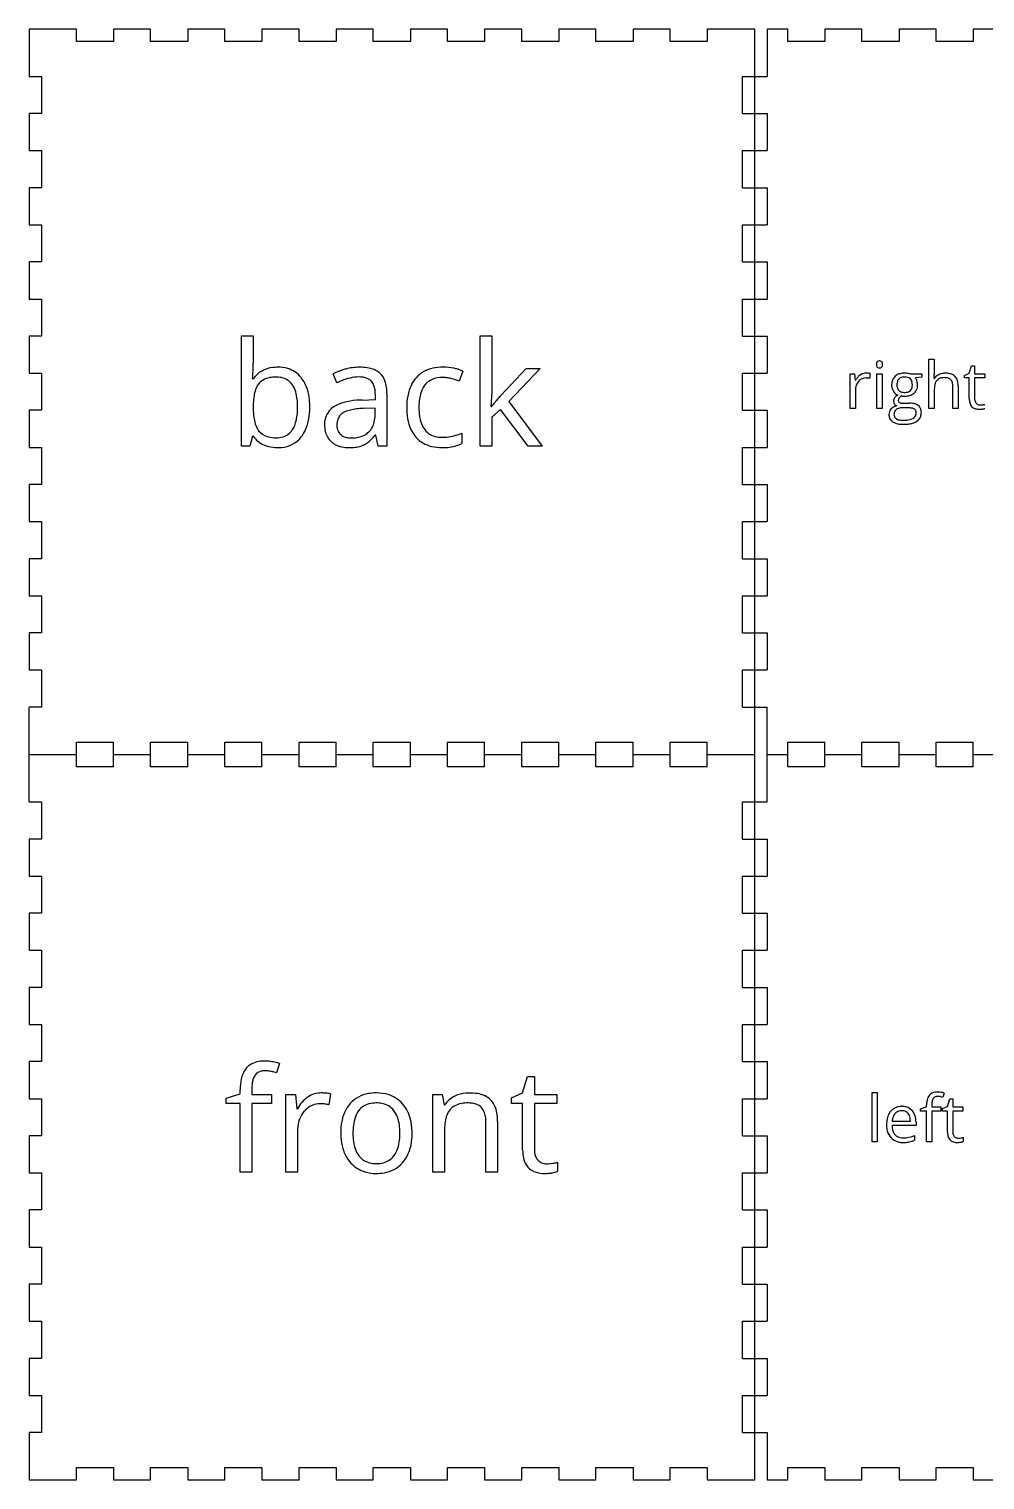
# Model space of a CAD drawing. Header units: millimetres. Extents: x 0 to 431, y 0 to 352.
# Drawn here: x 0 to 231.8, y 0 to 352 of the extents above; entities that cross this region are included whole.
import ezdxf

# ---------------------------------------------------------------- set-up
doc = ezdxf.new("R2010")
doc.units = ezdxf.units.MM

msp = doc.modelspace()

# ---------------------------------------------------------------- linework, layer by layer
at = {"layer": 'back_labelLayer'}
for p, q in [((51.51, 250.8), (51.51, 277.54)), ((51.51, 277.54), (54.36, 277.54)), ((54.36, 277.54), (54.36, 271.05)), ((109.42, 250.8), (109.42, 277.54)), ((109.42, 277.54), (112.23, 277.54)), ((112.23, 277.54), (112.23, 263.36)), ((74.66, 266.15), (73.79, 268.33)), ((105.22, 269), (104.35, 266.58)), ((114.49, 263.19), (120.57, 269.64)), ((123.96, 269.64), (116.33, 261.61)), ((120.57, 269.64), (123.96, 269.64)), ((54.23, 267.13), (54.36, 267.13)), ((80.8, 261.99), (84, 262.09)), ((84, 262.09), (84, 263.26)), ((86.78, 263.66), (86.78, 250.8)), ((116.33, 261.61), (124.49, 250.8)), ((83.93, 260.06), (81.07, 259.94)), ((83.93, 258.36), (83.93, 260.06)), ((112.1, 260.44), (112.23, 260.44)), ((114.38, 259.7), (112.23, 257.85)), ((112.23, 257.85), (112.23, 250.8)), ((121.03, 250.8), (114.38, 259.7)), ((84.1, 253.48), (83.96, 253.48)), ((84.67, 250.8), (84.1, 253.48)), ((104.95, 253.96), (104.95, 251.44)), ((53.56, 250.8), (51.51, 250.8)), ((54.16, 253.22), (53.56, 250.8)), ((54.36, 253.22), (54.16, 253.22)), ((86.78, 250.8), (84.67, 250.8)), ((112.23, 250.8), (109.42, 250.8)), ((124.49, 250.8), (121.03, 250.8))]:
    msp.add_line(p, q, dxfattribs=at)
for centre, radius, start, end in [((-5.12, 271), 59.49, 358.1123, 0.0484), ((11.43, 270.44), 42.92, 355.7239, 358.1259), ((59.69, 263.42), 6.49, 95.1835, 145.1109), ((59.8, 259.54), 8.02, 89.5731, 100.7324), ((60.26, 260.2), 9.74, 89.8743, 96.8145), ((59.91, 260.96), 6.6, 78.6781, 90.375), ((60.36, 261.23), 8.72, 74.2393, 90.5624), ((60.94, 263.34), 6.53, 38.5631, 74.067), ((80.03, 256.75), 13.15, 106.3569, 118.335), ((80.59, 255.02), 14.97, 104.5162, 106.549), ((80.18, 256.73), 13.21, 90.0714, 104.6521), ((80.06, 258.3), 9.29, 90.4485, 103.7666), ((80.01, 260.54), 7.05, 83.6507, 90.1753), ((80.23, 257.9), 12.05, 81.568, 90.3249), ((80.3, 262.91), 4.66, 70.5716, 83.9929), ((80.93, 262.44), 7.46, 68.2273, 81.7494), ((81.9, 264.85), 4.86, 47.8683, 68.2934), ((82.06, 265.17), 4.52, 19.2331, 46.6741), ((99.4, 262.49), 7.39, 101.4913, 138.3134), ((100.29, 258.78), 11.2, 89.5892, 102.1788), ((100.36, 257.11), 12.88, 77.7702, 89.9475), ((100.12, 255.76), 14.24, 74.6797, 77.9579), ((101.44, 260.53), 9.29, 70.0946, 74.7386), ((102.69, 263.96), 5.64, 63.5034, 70.1862), ((103.27, 265.19), 4.28, 62.9291, 63.1873), ((18.72, 269.94), 35.62, 355.4716, 355.6529), ((63.38, 261.61), 8.92, 160.8926, 171.2334), ((59.57, 262.97), 4.88, 143.3382, 161.256), ((58.66, 263.57), 3.79, 120.1403, 142.4249), ((59.21, 262.54), 4.96, 100.4469, 119.6701), ((60.47, 263.33), 4.16, 35.5408, 79.8011), ((60, 263), 4.73, 32.7035, 35.5242), ((58.72, 262.27), 6.2, 15.7779, 32.0151), ((59.45, 262.19), 8.41, 16.4709, 38.4075), ((55.18, 260.85), 12.89, 5.1338, 16.7973), ((83.03, 248.97), 19.11, 112.2122, 115.9641), ((81.16, 253.7), 14.02, 103.6226, 112.432), ((80.91, 264.57), 2.9, 42.7296, 71.038), ((80.65, 264.43), 3.18, 20.4094, 41.4479), ((78.9, 263.76), 5.06, 7.8273, 20.6042), ((75.8, 263.3), 8.19, 359.6933, 8.0036), ((79.43, 264.19), 7.32, 6.3379, 19.6815), ((75.55, 263.7), 11.23, 359.8027, 6.6584), ((101.87, 261.21), 10.17, 153.0875, 170.1051), ((99.79, 262.21), 7.87, 138.655, 152.6854), ((104.18, 260.87), 9.58, 160.1418, 175.1368), ((99.72, 262.61), 4.79, 114.4266, 161.6633), ((100.16, 261.13), 6.33, 88.7194, 112.5668), ((100.3, 261.13), 6.32, 87.6749, 89.9748), ((100.2, 259.28), 8.18, 81.691, 87.5079), ((99.69, 255.71), 11.79, 77.2999, 81.7345), ((98.99, 252.41), 15.16, 74.7802, 77.4498), ((99.66, 254.78), 12.69, 68.3294, 74.8831), ((76.35, 260.25), 21.98, 177.6177, 180.0425), ((69.74, 260.59), 15.36, 171.0668, 177.8457), ((54.63, 261.07), 10.47, 6.1649, 16.0396), ((48.28, 260.34), 16.86, 359.7681, 6.3095), ((49.78, 260.28), 18.31, 359.8779, 5.4094), ((76.6, 256.21), 4.94, 115.4905, 182.3568), ((79.08, 251.68), 10.1, 101.3568, 117.0799), ((81.06, 242.4), 19.59, 92.4696, 101.7065), ((81.63, 234.13), 27.87, 91.7164, 92.9096), ((107.35, 260.2), 15.74, 169.8978, 180.3689), ((110.33, 260.18), 15.77, 174.531, 180.1549), ((19.49, 266.94), 92.83, 356.0329, 356.6443), ((-5.63, 268.63), 118.01, 356.0206, 356.0553), ((56.29, 264.79), 55.97, 356.6325, 357.491), ((78.43, 263.81), 33.81, 357.5042, 358.3307), ((93.22, 263.4), 19.01, 358.2739, 359.8928), ((126.02, 250.68), 16.89, 142.3234, 144.7075), ((135.01, 243.75), 28.25, 140.4331, 142.3366), ((146.74, 234.1), 43.43, 139.2799, 140.4703), ((160.29, 222.44), 61.31, 138.3418, 139.2877), ((73.23, 260.16), 18.86, 179.7763, 185.7075), ((65.79, 259.4), 11.39, 185.5925, 194.2051), ((54.56, 259.52), 10.54, 343.4171, 353.6369), ((48.79, 260.21), 16.35, 353.4935, 0.2205), ((57.2, 259.15), 10.81, 335.8306, 350.8255), ((51.37, 260.14), 16.73, 350.6563, 0.338), ((77.73, 256.28), 3.04, 120.9734, 172.418), ((78.47, 255.16), 4.38, 113.5887, 121.6805), ((79.52, 252.63), 7.12, 102.7996, 113.2433), ((80.81, 247.18), 12.72, 96.3545, 102.9953), ((81.75, 239.01), 20.95, 91.8565, 96.4478), ((76.68, 258.3), 7.25, 346.9178, 0.2825), ((74.89, 258.36), 9.04, 359.8176, 0.0005), ((108.86, 260.08), 17.25, 179.9388, 183.9815), ((104.22, 259.67), 12.59, 183.5914, 196.354), ((108.38, 260.06), 13.82, 179.7041, 188.0744), ((103.41, 259.33), 8.79, 187.9315, 200.3885), ((61.03, 258.16), 6.47, 193.943, 208.0218), ((59.1, 257.18), 4.3, 208.5537, 217.5605), ((58.94, 257.11), 4.14, 218.169, 253.8047), ((60.42, 257.01), 4.1, 286.0163, 326.8497), ((58.38, 258.36), 6.55, 326.7105, 343.6662), ((59.77, 258.04), 8.02, 321.3161, 335.5436), ((78.85, 255.95), 7.18, 179.5457, 192.6949), ((76.43, 255.36), 4.69, 192.0828, 227.4521), ((79.17, 255.99), 4.51, 171.2122, 180.2058), ((78.74, 255.94), 4.08, 179.5266, 192.7787), ((77.36, 255.61), 2.66, 192.3265, 222.058), ((77.26, 255.54), 2.54, 222.5805, 229.2547), ((77.6, 255.99), 3.11, 229.7837, 254.2724), ((78.85, 258.12), 5.25, 281.7121, 306.4594), ((79.11, 257.71), 4.76, 306.9881, 313.8559), ((79.07, 257.7), 4.78, 314.1892, 347.427), ((74.68, 260.81), 11.83, 314.7445, 321.7072), ((100.07, 258.4), 8.25, 196.0167, 221.1349), ((100.72, 258.34), 5.92, 200.4183, 216.6393), ((99.59, 257.53), 4.53, 216.9695, 261.3103), ((99.34, 267.6), 14.75, 286.0461, 292.3654), ((59.5, 256.9), 6.32, 215.585, 245.8362), ((59.98, 258.01), 7.53, 245.9802, 255.5456), ((59.71, 259.48), 6.63, 253.1382, 266.8483), ((60.23, 259.11), 8.65, 255.7755, 270.3186), ((59.92, 262.02), 9.17, 266.3776, 270.0511), ((59.99, 258.53), 5.69, 269.3869, 285.8631), ((60.29, 260.13), 9.68, 269.9226, 275.5482), ((60.75, 257.24), 6.75, 274.064, 321.4081), ((76.56, 255.54), 4.91, 227.7689, 237.805), ((76.98, 256.3), 5.78, 238.3273, 258.9184), ((77.59, 259.21), 8.76, 258.672, 270.4047), ((78.07, 257.53), 4.71, 253.9397, 266.4534), ((77.66, 263.3), 12.84, 269.9539, 273.1491), ((78.21, 259.23), 6.42, 266.0783, 270.059), ((78.28, 260.67), 7.86, 269.5792, 282.0414), ((77.87, 260.16), 9.7, 272.9335, 281.4139), ((78.5, 257.11), 6.58, 281.298, 293.7314), ((78.98, 255.87), 5.26, 294.3932, 304.7372), ((77.58, 257.86), 7.68, 304.8486, 314.8531), ((99.24, 257.79), 7.23, 221.7976, 256.8021), ((100.09, 261.12), 10.66, 256.4244, 270.489), ((100.08, 259.85), 6.9, 260.1359, 270.2692), ((100.06, 264.89), 11.94, 270.2658, 286.2891), ((100.2, 266.1), 15.65, 269.9655, 272.8643), ((100.43, 262.43), 11.97, 272.598, 282.1878), ((101.27, 258.67), 8.12, 282.0344, 296.9455)]:
    msp.add_arc(centre, radius, start, end, dxfattribs=at)
at = {"layer": 'back_outsideCutPath'}
for p, q in [((0, 352), (0, 340.5)), ((11.5, 352), (0, 352)), ((11.5, 349), (11.5, 352)), ((29.5, 352), (20.5, 352)), ((20.5, 352), (20.5, 349)), ((29.5, 349), (29.5, 352)), ((47.5, 352), (38.5, 352)), ((38.5, 352), (38.5, 349)), ((47.5, 349), (47.5, 352)), ((65.5, 352), (56.5, 352)), ((56.5, 352), (56.5, 349)), ((65.5, 349), (65.5, 352)), ((83.5, 352), (74.5, 352)), ((74.5, 352), (74.5, 349)), ((83.5, 349), (83.5, 352)), ((101.5, 352), (92.5, 352)), ((92.5, 352), (92.5, 349)), ((101.5, 349), (101.5, 352)), ((119.5, 352), (110.5, 352)), ((110.5, 352), (110.5, 349)), ((119.5, 349), (119.5, 352)), ((137.5, 352), (128.5, 352)), ((128.5, 352), (128.5, 349)), ((137.5, 349), (137.5, 352)), ((155.5, 352), (146.5, 352)), ((146.5, 352), (146.5, 349)), ((155.5, 349), (155.5, 352)), ((176, 352), (164.5, 352)), ((164.5, 352), (164.5, 349)), ((176, 340.5), (176, 352)), ((20.5, 349), (11.5, 349)), ((38.5, 349), (29.5, 349)), ((56.5, 349), (47.5, 349)), ((74.5, 349), (65.5, 349)), ((92.5, 349), (83.5, 349)), ((110.5, 349), (101.5, 349)), ((128.5, 349), (119.5, 349)), ((146.5, 349), (137.5, 349)), ((164.5, 349), (155.5, 349)), ((0, 340.5), (3, 340.5)), ((3, 340.5), (3, 331.5)), ((173, 331.5), (173, 340.5)), ((173, 340.5), (179, 340.5)), ((176, 322.5), (176, 340.5)), ((3, 331.5), (0, 331.5)), ((0, 331.5), (0, 322.5)), ((173, 331.5), (179, 331.5)), ((0, 322.5), (3, 322.5)), ((3, 322.5), (3, 313.5)), ((173, 313.5), (173, 322.5)), ((173, 322.5), (179, 322.5)), ((176, 304.5), (176, 322.5)), ((3, 313.5), (0, 313.5)), ((0, 313.5), (0, 304.5)), ((173, 313.5), (179, 313.5)), ((0, 304.5), (3, 304.5)), ((3, 304.5), (3, 295.5)), ((173, 295.5), (173, 304.5)), ((173, 304.5), (179, 304.5)), ((176, 286.5), (176, 304.5)), ((3, 295.5), (0, 295.5)), ((0, 295.5), (0, 286.5)), ((173, 295.5), (179, 295.5)), ((0, 286.5), (3, 286.5)), ((3, 286.5), (3, 277.5)), ((173, 277.5), (173, 286.5)), ((173, 286.5), (179, 286.5)), ((176, 268.5), (176, 286.5)), ((3, 277.5), (0, 277.5)), ((0, 277.5), (0, 268.5)), ((173, 277.5), (179, 277.5)), ((0, 268.5), (3, 268.5)), ((3, 268.5), (3, 259.5)), ((173, 259.5), (173, 268.5)), ((173, 268.5), (179, 268.5)), ((176, 250.5), (176, 268.5)), ((3, 259.5), (0, 259.5)), ((0, 259.5), (0, 250.5)), ((173, 259.5), (179, 259.5)), ((0, 250.5), (3, 250.5)), ((3, 250.5), (3, 241.5)), ((173, 241.5), (173, 250.5)), ((173, 250.5), (179, 250.5)), ((176, 232.5), (176, 250.5)), ((3, 241.5), (0, 241.5)), ((0, 241.5), (0, 232.5)), ((173, 241.5), (179, 241.5)), ((0, 232.5), (3, 232.5)), ((3, 232.5), (3, 223.5)), ((173, 223.5), (173, 232.5)), ((173, 232.5), (179, 232.5)), ((176, 214.5), (176, 232.5)), ((3, 223.5), (0, 223.5)), ((0, 223.5), (0, 214.5)), ((173, 223.5), (179, 223.5)), ((0, 214.5), (3, 214.5)), ((3, 214.5), (3, 205.5)), ((173, 205.5), (173, 214.5)), ((173, 214.5), (179, 214.5)), ((176, 196.5), (176, 214.5)), ((3, 205.5), (0, 205.5)), ((0, 205.5), (0, 196.5)), ((173, 205.5), (179, 205.5)), ((0, 196.5), (3, 196.5)), ((3, 196.5), (3, 187.5)), ((173, 187.5), (173, 196.5)), ((173, 196.5), (179, 196.5)), ((3, 187.5), (0, 187.5)), ((173, 187.5), (179, 187.5)), ((11.5, 179), (20.5, 179)), ((29.5, 179), (38.5, 179)), ((47.5, 179), (56.5, 179)), ((65.5, 179), (74.5, 179)), ((83.5, 179), (92.5, 179)), ((101.5, 179), (110.5, 179)), ((119.5, 179), (128.5, 179)), ((137.5, 179), (146.5, 179)), ((155.5, 179), (164.5, 179))]:
    msp.add_line(p, q, dxfattribs=at)
at = {"layer": 'front_labelLayer'}
for p, q in [((60.77, 101.04), (60.03, 98.75)), ((119.72, 93.89), (120.92, 97.91)), ((120.92, 97.91), (122.57, 97.91)), ((122.57, 97.91), (122.57, 93.54)), ((47.82, 92.62), (51.19, 93.65)), ((47.82, 91.33), (47.82, 92.62)), ((51.19, 93.65), (51.19, 94.69)), ((54.05, 94.76), (54.05, 93.54)), ((54.05, 93.54), (58.84, 93.54)), ((58.84, 93.54), (58.84, 91.33)), ((62.28, 74.71), (62.28, 93.54)), ((62.28, 93.54), (64.63, 93.54)), ((64.63, 93.54), (64.96, 90.05)), ((73.12, 93.68), (72.73, 91.03)), ((97.91, 74.71), (97.91, 93.54)), ((97.91, 93.54), (100.23, 93.54)), ((100.23, 93.54), (100.69, 90.97)), ((117.02, 92.7), (119.72, 93.89)), ((117.02, 91.33), (117.02, 92.7)), ((122.57, 93.54), (128.04, 93.54)), ((128.04, 93.54), (128.04, 91.33)), ((51.19, 91.33), (47.82, 91.33)), ((51.19, 74.71), (51.19, 91.33)), ((58.84, 91.33), (54.05, 91.33)), ((54.05, 91.33), (54.05, 74.71)), ((64.96, 90.05), (65.1, 90.05)), ((100.69, 90.97), (100.83, 90.97)), ((119.72, 91.33), (117.02, 91.33)), ((119.72, 80.12), (119.72, 91.33)), ((128.04, 91.33), (122.57, 91.33)), ((122.57, 91.33), (122.57, 80.24)), ((65.13, 84.81), (65.13, 74.71)), ((100.76, 84.59), (100.76, 74.71)), ((110.8, 74.71), (110.8, 86.89)), ((113.65, 86.99), (113.65, 74.71)), ((54.05, 74.71), (51.19, 74.71)), ((65.13, 74.71), (62.28, 74.71)), ((100.76, 74.71), (97.91, 74.71)), ((113.65, 74.71), (110.8, 74.71)), ((128.18, 77.06), (128.18, 74.88))]:
    msp.add_line(p, q, dxfattribs=at)
for centre, radius, start, end in [((57.32, 96.1), 5.98, 141.7434, 168.2322), ((56.43, 96.56), 5, 98.2551, 139.6203), ((56.83, 96.77), 2.47, 102.7677, 144.338), ((57.21, 92.97), 8.67, 89.6697, 99.9314), ((57.17, 95.44), 3.85, 89.4859, 103.4198), ((57.19, 93.15), 6.14, 83.0761, 89.7927), ((57.21, 92.45), 9.19, 81.5641, 89.7017), ((56.81, 90.14), 9.17, 76.5183, 83.0217), ((56.57, 87.94), 13.74, 75.974, 81.6565), ((55.74, 85.58), 13.85, 71.9613, 76.5918), ((55.46, 83.35), 18.47, 73.2964, 76.0946), ((62.76, 94.83), 11.56, 167.5776, 180.6587), ((63.83, 94.93), 9.78, 171.6528, 178.4383), ((67.52, 94.77), 13.47, 178.1973, 180.0232), ((59.92, 95.51), 5.83, 161.8438, 171.7847), ((57.53, 96.32), 3.3, 145.0689, 162.1802), ((73.49, 85.32), 9.64, 139.4139, 150.6033), ((71.76, 86.81), 7.36, 124.2321, 139.4161), ((70.84, 88.2), 5.69, 89.6797, 124.4406), ((70.9, 80.79), 13.1, 84.9923, 90.1281), ((71.22, 84.31), 9.56, 78.4892, 85.0266), ((83.51, 86.27), 7.55, 99.1759, 137.9833), ((84.24, 82.81), 11.08, 89.7326, 100.076), ((84.39, 84.3), 9.59, 73.5223, 90.5692), ((84.95, 86.34), 7.47, 41.1446, 73.2134), ((105.71, 87.87), 5.78, 116.9443, 147.6526), ((106.31, 86.87), 6.95, 115.8072, 117.6067), ((106.62, 86.15), 7.73, 94.3227, 115.5454), ((106.8, 84.54), 9.34, 89.9579, 94.7109), ((106.88, 82.62), 11.26, 80.5585, 90.3538), ((107.59, 86.7), 7.13, 65.1094, 80.7638), ((108.41, 88.52), 5.13, 46.5584, 64.8782), ((108.47, 88.71), 4.94, 19.3849, 45.5997), ((71.67, 85.16), 6.52, 138.9576, 174.5422), ((71.85, 84.98), 6.76, 135.6209, 138.8378), ((70.63, 86.35), 4.94, 89.6335, 137.0881), ((70.66, 84.6), 6.69, 87.3437, 89.9659), ((70.54, 82.54), 8.76, 81.5884, 87.1917), ((70, 78.76), 12.57, 77.4454, 81.636), ((85.38, 85.24), 9.69, 150.7111, 169.4695), ((83.78, 86.06), 7.88, 138.176, 150.2287), ((84.69, 86.07), 5.9, 142.9026, 162.375), ((83.58, 86.85), 4.54, 103.4685, 142.3119), ((84.15, 84.67), 6.79, 89.4806, 103.8805), ((84.25, 84.27), 7.2, 79.3453, 90.3175), ((84.8, 86.71), 4.69, 37.9578, 80.4006), ((83.83, 86.03), 5.87, 20.0257, 37.435), ((80.93, 84.96), 8.97, 7.744, 20.069), ((83.88, 85.42), 8.88, 13.5014, 41.0703), ((108.96, 85.66), 8.12, 159.9534, 171.3801), ((105.72, 86.88), 4.66, 140.1519, 160.3146), ((105.18, 87.24), 4.02, 118.5439, 139.1927), ((105.8, 86.03), 5.38, 100.1176, 118.1603), ((106.41, 82.83), 8.64, 89.5933, 100.3718), ((106.49, 83.9), 7.56, 84.0198, 90.1511), ((106.77, 86.34), 5.11, 71.0828, 84.3691), ((107.41, 88.12), 3.22, 43.3791, 71.5386), ((107.24, 88.04), 3.39, 22.7025, 42.3419), ((105.72, 87.41), 5.04, 8.4931, 22.658), ((102.73, 86.94), 8.07, 359.6714, 8.6877), ((105.61, 87.64), 8, 6.9634, 19.8364), ((101.2, 87.05), 12.45, 359.7632, 7.2116), ((73.79, 84.83), 8.66, 173.6908, 180.0883), ((90.41, 84.24), 14.81, 169.2443, 180.3881), ((93.63, 84.21), 15.08, 173.0086, 180.2464), ((88.18, 84.9), 9.58, 162.0653, 173.1675), ((75.72, 84.21), 14.24, 359.7076, 7.8973), ((79.73, 84.34), 13.17, 1.1277, 13.88), ((76.16, 84.14), 16.74, 359.9919, 1.542), ((119.04, 84.6), 18.28, 178.081, 180.0237), ((114.25, 84.81), 13.48, 171.1766, 178.3218), ((89.87, 84.09), 14.27, 179.7745, 189.0933), ((86.21, 83.46), 10.55, 188.9102, 205.3171), ((93, 84.07), 14.45, 179.706, 187.9161), ((87.7, 83.31), 9.09, 187.7639, 200.0977), ((80.1, 83.47), 9.82, 342.3616, 353.7538), ((74.92, 84.09), 15.03, 353.5363, 0.2014), ((83.13, 83.05), 9.68, 330.2507, 349.4116), ((78.17, 84.04), 14.74, 349.1762, 0.3863), ((85.12, 83.01), 9.38, 205.656, 208.4461), ((83.71, 82.15), 7.72, 207.7947, 238.6758), ((84.79, 82.24), 5.99, 200.0846, 216.9132), ((83.72, 81.48), 4.68, 217.301, 261.7099), ((84.83, 81.43), 4.61, 284.5662, 322.6334), ((83.61, 82.32), 6.12, 323.0089, 342.6391), ((84.66, 82.26), 7.96, 318.144, 329.7566), ((128.69, 80.02), 8.97, 179.3551, 192.8478), ((124.19, 78.8), 4.31, 190.3818, 253.8772), ((128.32, 80.2), 5.75, 179.6417, 189.7506), ((126.29, 79.84), 3.69, 189.548, 205.7873), ((125.46, 79.46), 2.77, 206.1295, 221.4084), ((125.36, 79.39), 2.65, 221.5949, 262.3505), ((83.8, 82.34), 7.94, 238.8116, 253.2428), ((84.11, 83.52), 9.16, 253.5437, 270.4182), ((84.21, 83.84), 7.09, 260.5033, 270.2477), ((84.22, 85.44), 11.08, 269.7503, 279.8033), ((84.31, 83.38), 6.63, 269.4482, 284.7256), ((84.93, 82.04), 7.61, 278.8959, 317.9979), ((125.07, 81.81), 7.45, 253.7848, 270.8852), ((125.58, 80.53), 3.81, 261.3266, 270.1913), ((125.18, 81.67), 7.31, 270.003, 270.7606), ((125.14, 83.26), 8.89, 270.8932, 275.5484), ((125.62, 86.09), 9.37, 269.8804, 278.3028), ((124.81, 86.71), 12.37, 275.5261, 279.2939), ((125.11, 85.04), 10.67, 279.1863, 280.1142), ((125.71, 85.36), 8.64, 278.4156, 279.0081), ((125.58, 82.45), 8.03, 280.007, 283.3735), ((124.66, 92.07), 15.43, 278.959, 280.5104), ((126.3, 79.46), 4.96, 283.3069, 288.1198), ((125.66, 86.7), 9.97, 280.4847, 282.6269), ((126.54, 82.79), 5.96, 282.5877, 285.5795), ((126.98, 77.41), 2.81, 287.9888, 295.3048), ((126.98, 81.17), 4.28, 285.7238, 286.2567)]:
    msp.add_arc(centre, radius, start, end, dxfattribs=at)
at = {"layer": 'front_outsideCutPath'}
for p, q in [((176, 164.5), (176, 196.5)), ((0, 164.5), (0, 187.5)), ((0, 176), (11.5, 176)), ((11.5, 173), (11.5, 179)), ((20.5, 173), (20.5, 179)), ((20.5, 176), (29.5, 176)), ((29.5, 173), (29.5, 179)), ((38.5, 173), (38.5, 179)), ((38.5, 176), (47.5, 176)), ((47.5, 173), (47.5, 179)), ((56.5, 173), (56.5, 179)), ((56.5, 176), (65.5, 176)), ((65.5, 173), (65.5, 179)), ((74.5, 173), (74.5, 179)), ((74.5, 176), (83.5, 176)), ((83.5, 173), (83.5, 179)), ((92.5, 173), (92.5, 179)), ((92.5, 176), (101.5, 176)), ((101.5, 173), (101.5, 179)), ((110.5, 173), (110.5, 179)), ((110.5, 176), (119.5, 176)), ((119.5, 173), (119.5, 179)), ((128.5, 173), (128.5, 179)), ((128.5, 176), (137.5, 176)), ((137.5, 173), (137.5, 179)), ((146.5, 173), (146.5, 179)), ((146.5, 176), (155.5, 176)), ((155.5, 173), (155.5, 179)), ((164.5, 173), (164.5, 179)), ((164.5, 176), (176, 176)), ((20.5, 173), (11.5, 173)), ((38.5, 173), (29.5, 173)), ((56.5, 173), (47.5, 173)), ((74.5, 173), (65.5, 173)), ((92.5, 173), (83.5, 173)), ((110.5, 173), (101.5, 173)), ((128.5, 173), (119.5, 173)), ((146.5, 173), (137.5, 173)), ((164.5, 173), (155.5, 173)), ((0, 164.5), (3, 164.5)), ((3, 164.5), (3, 155.5)), ((173, 155.5), (173, 164.5)), ((173, 164.5), (179, 164.5)), ((176, 146.5), (176, 164.5)), ((3, 155.5), (0, 155.5)), ((0, 155.5), (0, 146.5)), ((173, 155.5), (179, 155.5)), ((0, 146.5), (3, 146.5)), ((3, 146.5), (3, 137.5)), ((173, 137.5), (173, 146.5)), ((173, 146.5), (179, 146.5)), ((176, 128.5), (176, 146.5)), ((3, 137.5), (0, 137.5)), ((0, 137.5), (0, 128.5)), ((173, 137.5), (179, 137.5)), ((0, 128.5), (3, 128.5)), ((3, 128.5), (3, 119.5)), ((173, 119.5), (173, 128.5)), ((173, 128.5), (179, 128.5)), ((176, 110.5), (176, 128.5)), ((3, 119.5), (0, 119.5)), ((0, 119.5), (0, 110.5)), ((173, 119.5), (179, 119.5)), ((0, 110.5), (3, 110.5)), ((3, 110.5), (3, 101.5)), ((173, 101.5), (173, 110.5)), ((173, 110.5), (179, 110.5)), ((176, 92.5), (176, 110.5)), ((3, 101.5), (0, 101.5)), ((0, 101.5), (0, 92.5)), ((173, 101.5), (179, 101.5)), ((0, 92.5), (3, 92.5)), ((3, 92.5), (3, 83.5)), ((173, 83.5), (173, 92.5)), ((173, 92.5), (179, 92.5)), ((176, 74.5), (176, 92.5)), ((3, 83.5), (0, 83.5)), ((0, 83.5), (0, 74.5)), ((173, 83.5), (179, 83.5)), ((0, 74.5), (3, 74.5)), ((3, 74.5), (3, 65.5)), ((173, 65.5), (173, 74.5)), ((173, 74.5), (179, 74.5)), ((176, 56.5), (176, 74.5)), ((3, 65.5), (0, 65.5)), ((0, 65.5), (0, 56.5)), ((173, 65.5), (179, 65.5)), ((0, 56.5), (3, 56.5)), ((3, 56.5), (3, 47.5)), ((173, 47.5), (173, 56.5)), ((173, 56.5), (179, 56.5)), ((176, 38.5), (176, 56.5)), ((3, 47.5), (0, 47.5)), ((0, 47.5), (0, 38.5)), ((173, 47.5), (179, 47.5)), ((0, 38.5), (3, 38.5)), ((3, 38.5), (3, 29.5)), ((173, 29.5), (173, 38.5)), ((173, 38.5), (179, 38.5)), ((176, 20.5), (176, 38.5)), ((3, 29.5), (0, 29.5)), ((0, 29.5), (0, 20.5)), ((173, 29.5), (179, 29.5)), ((0, 20.5), (3, 20.5)), ((3, 20.5), (3, 11.5)), ((173, 11.5), (173, 20.5)), ((173, 20.5), (179, 20.5)), ((176, 0), (176, 20.5)), ((3, 11.5), (0, 11.5)), ((0, 11.5), (0, 0)), ((173, 11.5), (179, 11.5)), ((0, 0), (11.5, 0)), ((11.5, 0), (11.5, 3)), ((11.5, 3), (20.5, 3)), ((20.5, 3), (20.5, 0)), ((20.5, 0), (29.5, 0)), ((29.5, 0), (29.5, 3)), ((29.5, 3), (38.5, 3)), ((38.5, 3), (38.5, 0)), ((38.5, 0), (47.5, 0)), ((47.5, 0), (47.5, 3)), ((47.5, 3), (56.5, 3)), ((56.5, 3), (56.5, 0)), ((56.5, 0), (65.5, 0)), ((65.5, 0), (65.5, 3)), ((65.5, 3), (74.5, 3)), ((74.5, 3), (74.5, 0)), ((74.5, 0), (83.5, 0)), ((83.5, 0), (83.5, 3)), ((83.5, 3), (92.5, 3)), ((92.5, 3), (92.5, 0)), ((92.5, 0), (101.5, 0)), ((101.5, 0), (101.5, 3)), ((101.5, 3), (110.5, 3)), ((110.5, 3), (110.5, 0)), ((110.5, 0), (119.5, 0)), ((119.5, 0), (119.5, 3)), ((119.5, 3), (128.5, 3)), ((128.5, 3), (128.5, 0)), ((128.5, 0), (137.5, 0)), ((137.5, 0), (137.5, 3)), ((137.5, 3), (146.5, 3)), ((146.5, 3), (146.5, 0)), ((146.5, 0), (155.5, 0)), ((155.5, 0), (155.5, 3)), ((155.5, 3), (164.5, 3)), ((164.5, 3), (164.5, 0)), ((164.5, 0), (176, 0))]:
    msp.add_line(p, q, dxfattribs=at)
at = {"layer": 'left_labelLayer'}
for p, q in [((204.45, 82.03), (204.45, 94.04)), ((204.45, 94.04), (205.73, 94.04)), ((205.73, 94.04), (205.73, 82.03)), ((221.98, 93.85), (221.65, 92.83)), ((222.76, 90.64), (223.3, 92.45)), ((223.3, 92.45), (224.04, 92.45)), ((224.04, 92.45), (224.04, 90.49)), ((216.18, 90.07), (217.69, 90.53)), ((216.18, 89.49), (216.18, 90.07)), ((217.69, 89.49), (216.18, 89.49)), ((217.69, 90.53), (217.69, 91.01)), ((217.69, 82.03), (217.69, 89.49)), ((218.97, 91.04), (218.97, 90.49)), ((218.97, 90.49), (221.12, 90.49)), ((221.12, 89.49), (218.97, 89.49)), ((218.97, 89.49), (218.97, 82.03)), ((221.12, 90.49), (221.12, 89.49)), ((221.54, 90.11), (222.76, 90.64)), ((221.54, 89.49), (221.54, 90.11)), ((222.76, 89.49), (221.54, 89.49)), ((222.76, 84.46), (222.76, 89.49)), ((224.04, 90.49), (226.49, 90.49)), ((226.49, 89.49), (224.04, 89.49)), ((224.04, 89.49), (224.04, 84.52)), ((226.49, 90.49), (226.49, 89.49)), ((215.13, 86.03), (209.3, 86.03)), ((209.33, 87.07), (213.75, 87.07)), ((215.13, 86.84), (215.13, 86.03)), ((205.73, 82.03), (204.45, 82.03)), ((214.76, 83.57), (214.76, 82.43)), ((218.97, 82.03), (217.69, 82.03)), ((226.55, 83.09), (226.55, 82.11))]:
    msp.add_line(p, q, dxfattribs=at)
for centre, radius, start, end in [((222.88, 91.06), 5.19, 167.5776, 180.6587), ((220.44, 91.63), 2.68, 141.7434, 168.2322), ((220.04, 91.84), 2.25, 98.2551, 139.6203), ((223.36, 91.11), 4.39, 171.6528, 178.4384), ((221.61, 91.37), 2.62, 161.8438, 171.7847), ((220.53, 91.73), 1.48, 145.0688, 162.1802), ((220.22, 91.94), 1.11, 102.7677, 144.338), ((220.39, 90.23), 3.89, 89.6697, 99.9314), ((220.37, 91.34), 1.73, 89.4859, 103.4198), ((220.38, 90.31), 2.75, 83.0761, 89.7927), ((220.39, 90), 4.12, 81.5641, 89.7017), ((220.21, 88.96), 4.12, 76.5183, 83.0217), ((220.1, 87.98), 6.17, 75.974, 81.6565), ((219.73, 86.91), 6.22, 71.9614, 76.5918), ((219.6, 85.91), 8.29, 73.2964, 76.0946), ((212.5, 86.68), 4.48, 149.4071, 169.1854), ((211.89, 87.01), 3.79, 140.1056, 148.9067), ((211.51, 87.35), 3.28, 92.4763, 140.5386), ((213.05, 86.81), 3.72, 160.3353, 172.5315), ((211.93, 87.22), 2.53, 138.0995, 160.5866), ((211.49, 87.6), 1.95, 106.4657, 137.9176), ((211.65, 87.05), 2.52, 89.4422, 106.2089), ((211.68, 86.12), 4.53, 89.9638, 93.9177), ((211.68, 86.94), 2.63, 79.6468, 90.291), ((211.72, 86.74), 3.9, 74.2126, 90.545), ((211.87, 87.8), 1.75, 40.0823, 80.6243), ((211.97, 87.64), 2.97, 41.2065, 74.0233), ((211.69, 87.66), 1.98, 23.4822, 39.7072), ((210.95, 87.35), 2.78, 8.7342, 23.2772), ((211.5, 87.24), 3.58, 11.5994, 41.1496), ((225.01, 91.04), 6.05, 178.1973, 180.0232), ((214.7, 86.24), 6.72, 168.9539, 180.3843), ((215.29, 86.19), 7.32, 179.9888, 181.7992), ((213.64, 86.09), 5.67, 181.3575, 194.492), ((211.81, 85.59), 3.77, 194.0877, 223.0538), ((214.44, 86.13), 5.14, 181.1447, 190.8007), ((214.15, 86.63), 4.84, 172.1545, 174.7615), ((212.63, 85.77), 3.29, 190.6006, 206.0275), ((209.39, 87.1), 4.36, 359.6745, 8.9224), ((209.91, 86.87), 5.21, 359.6148, 12.0336), ((226.62, 84.5), 2.58, 179.6416, 189.7506), ((211.61, 85.45), 3.52, 223.5466, 256.1957), ((211.82, 85.39), 2.4, 206.295, 222.5558), ((211.75, 85.36), 2.33, 223.0645, 258.1401), ((211.97, 86.85), 4.98, 256.0088, 270.4848), ((212.04, 86.52), 3.53, 257.5312, 270.4319), ((212.02, 92.31), 10.43, 269.9669, 271.9931), ((212.04, 89.76), 6.76, 270.1984, 292.209), ((212.12, 89.8), 7.92, 271.912, 275.9727), ((212.39, 87.27), 5.38, 275.9054, 281.6604), ((212.26, 87.76), 5.88, 281.9936, 287.8851), ((211.7, 89.48), 7.69, 287.9023, 293.4861), ((211.71, 90.69), 7.75, 291.8255, 293.1614), ((226.78, 84.42), 4.03, 179.3551, 192.8478), ((224.76, 83.87), 1.94, 190.3818, 253.8772), ((225.7, 84.34), 1.65, 189.5479, 205.7874), ((225.33, 84.17), 1.24, 206.1294, 221.4084), ((225.16, 85.22), 3.34, 253.7848, 270.8853), ((225.29, 84.13), 1.19, 221.5949, 262.3505), ((225.39, 84.65), 1.71, 261.3266, 270.1914), ((225.21, 85.16), 3.28, 270.0029, 270.7603), ((225.19, 85.87), 3.99, 270.8932, 275.5484), ((225.4, 87.14), 4.21, 269.8804, 278.3028), ((225.04, 87.42), 5.55, 275.526, 279.2939), ((225.17, 86.67), 4.79, 279.1863, 280.1142), ((225.44, 86.81), 3.87, 278.4153, 279.0082), ((225.39, 85.51), 3.6, 280.007, 283.3735), ((224.97, 89.83), 6.93, 278.959, 280.5105), ((225.71, 84.17), 2.23, 283.3069, 288.1197), ((225.42, 87.42), 4.47, 280.4849, 282.6268), ((225.82, 85.66), 2.68, 282.5877, 285.5795), ((226.01, 83.25), 1.26, 287.9888, 295.3048), ((226.02, 84.93), 1.92, 285.7229, 286.2572)]:
    msp.add_arc(centre, radius, start, end, dxfattribs=at)
at = {"layer": 'left_outsideCutPath'}
for p, q in [((179, 164.5), (179, 187.5)), ((179, 176), (184, 176)), ((184, 173), (184, 179)), ((193, 173), (193, 179)), ((193, 176), (202, 176)), ((202, 173), (202, 179)), ((211, 173), (211, 179)), ((211, 176), (220, 176)), ((220, 173), (220, 179)), ((229, 173), (229, 179)), ((229, 176), (238, 176)), ((193, 173), (184, 173)), ((211, 173), (202, 173)), ((229, 173), (220, 173)), ((179, 155.5), (179, 146.5)), ((179, 137.5), (179, 128.5)), ((179, 119.5), (179, 110.5)), ((179, 101.5), (179, 92.5)), ((179, 83.5), (179, 74.5)), ((179, 65.5), (179, 56.5)), ((179, 47.5), (179, 38.5)), ((179, 29.5), (179, 20.5)), ((179, 11.5), (179, 0)), ((179, 0), (184, 0)), ((184, 0), (184, 3)), ((184, 3), (193, 3)), ((193, 3), (193, 0)), ((193, 0), (202, 0)), ((202, 0), (202, 3)), ((202, 3), (211, 3)), ((211, 3), (211, 0)), ((211, 0), (220, 0)), ((220, 0), (220, 3)), ((220, 3), (229, 3)), ((229, 3), (229, 0)), ((229, 0), (238, 0))]:
    msp.add_line(p, q, dxfattribs=at)
at = {"layer": 'right_labelLayer'}
for p, q in [((218.26, 259.9), (218.26, 271.9)), ((218.26, 271.9), (219.54, 271.9)), ((219.54, 271.9), (219.54, 268.27)), ((199.16, 259.9), (199.16, 268.35)), ((199.16, 268.35), (200.21, 268.35)), ((200.21, 268.35), (200.36, 266.79)), ((204.02, 268.41), (203.85, 267.22)), ((205.61, 259.9), (205.61, 268.35)), ((205.61, 268.35), (206.89, 268.35)), ((206.89, 268.35), (206.89, 259.9)), ((213.6, 268.35), (216.52, 268.35)), ((216.52, 267.54), (214.96, 267.36)), ((216.52, 268.35), (216.52, 267.54)), ((226.84, 267.97), (228.05, 268.51)), ((226.84, 267.36), (226.84, 267.97)), ((228.05, 268.51), (228.59, 270.31)), ((228.59, 270.31), (229.33, 270.31)), ((229.33, 270.31), (229.33, 268.35)), ((229.33, 268.35), (231.78, 268.35)), ((231.78, 268.35), (231.78, 267.36)), ((200.36, 266.79), (200.42, 266.79)), ((200.44, 264.43), (200.44, 259.9)), ((219.48, 267.18), (219.55, 267.18)), ((219.54, 264.32), (219.54, 259.9)), ((224.04, 259.9), (224.04, 265.37)), ((225.32, 265.41), (225.32, 259.9)), ((228.05, 267.36), (226.84, 267.36)), ((228.05, 262.33), (228.05, 267.36)), ((231.78, 267.36), (229.33, 267.36)), ((229.33, 267.36), (229.33, 262.38)), ((212.07, 261.24), (213.57, 261.24)), ((200.44, 259.9), (199.16, 259.9)), ((206.89, 259.9), (205.61, 259.9)), ((213.16, 260.09), (211.62, 260.09)), ((219.54, 259.9), (218.26, 259.9)), ((225.32, 259.9), (224.04, 259.9))]:
    msp.add_line(p, q, dxfattribs=at)
for centre, radius, start, end in [((206.39, 270.74), 0.881, 155.9679, 171.0516), ((206.13, 270.85), 0.599, 133.788, 155.9172), ((206.22, 270.75), 0.741, 92.6446, 133.471), ((206.25, 270.51), 0.978, 89.9692, 93.7642), ((206.27, 270.74), 0.755, 46.3708, 90.8879), ((206.34, 270.81), 0.647, 17.7252, 46.4473), ((203.41, 265.33), 3.3, 124.2322, 139.4161), ((203, 265.95), 2.55, 89.6797, 124.4406), ((203.03, 262.63), 5.88, 84.9923, 90.1281), ((203.17, 264.21), 4.29, 78.4892, 85.0266), ((206.92, 270.65), 1.42, 170.8452, 180.3545), ((207.01, 270.64), 1.51, 179.8805, 185.3687), ((206.54, 270.59), 1.04, 184.9925, 198.204), ((206.18, 270.46), 0.661, 197.7933, 224.8942), ((206.22, 270.51), 0.719, 225.1301, 249.9001), ((206.25, 270.6), 0.813, 250.5, 270.5978), ((206.26, 270.53), 0.747, 269.1788, 314.2807), ((206.35, 270.45), 0.625, 313.6153, 332.2677), ((206.17, 270.54), 0.834, 332.6322, 350.0705), ((205.99, 270.69), 1.02, 4.9428, 18.19), ((205.68, 270.63), 1.33, 349.8345, 0.3891), ((205.54, 270.65), 1.47, 359.8849, 5.318), ((211.68, 265.95), 2.43, 132.3288, 167.3341), ((211.85, 265.72), 2.72, 106.2189, 131.5378), ((212.26, 264.37), 4.13, 93.633, 106.5408), ((212.33, 264.88), 2.69, 89.5859, 101.3334), ((212.4, 262.85), 5.66, 89.9381, 94.0267), ((212.38, 264.79), 2.79, 76.1095, 90.7029), ((212.42, 263.6), 4.91, 82.5852, 90.185), ((212.57, 264.76), 3.74, 74.0089, 82.5694), ((211.93, 268.1), 7.6, 354.9829, 357.8944), ((208.02, 268.25), 11.52, 357.8674, 0.0683), ((221.72, 265.82), 2.56, 119.8316, 147.9726), ((222.03, 265.35), 3.13, 116.6657, 120.4183), ((222.09, 265.19), 3.29, 96.6653, 116.3782), ((222.22, 264.33), 4.16, 89.8927, 96.9959), ((222.26, 263.29), 5.2, 80.6863, 90.3537), ((222.58, 265.2), 3.27, 65.6023, 80.8844), ((222.97, 266.07), 2.31, 46.7401, 65.4131), ((222.99, 266.16), 2.23, 19.2204, 45.7661), ((204.19, 264.66), 4.32, 139.4139, 150.6033), ((204.32, 264.44), 3.89, 173.6907, 180.0883), ((203.37, 264.59), 2.92, 138.9576, 174.5422), ((203.45, 264.51), 3.04, 135.6208, 138.8378), ((202.91, 265.12), 2.22, 89.6335, 137.0881), ((202.92, 264.34), 3, 87.3436, 89.966), ((202.87, 263.41), 3.93, 81.5884, 87.1916), ((202.62, 261.72), 5.64, 77.4454, 81.6361), ((212.91, 265.64), 3.7, 166.8196, 180.4839), ((212.44, 265.61), 3.23, 179.9759, 183.6207), ((211.86, 265.55), 2.65, 183.0161, 212.3123), ((211.97, 265.63), 2.78, 212.4713, 215.8875), ((213.84, 265.65), 3.37, 175.3394, 180.0864), ((212.97, 265.62), 2.5, 179.5618, 191.6529), ((212.87, 265.74), 2.39, 162.5912, 175.7343), ((212.1, 265.44), 1.61, 191.3555, 213.366), ((212.06, 266.01), 1.54, 135.584, 163.0016), ((211.9, 265.32), 1.37, 213.9574, 227.7971), ((212, 266.04), 1.47, 122.5211, 134.9966), ((212.08, 265.54), 1.66, 228.2621, 254.7341), ((212.14, 265.8), 1.75, 101.0621, 121.9739), ((212.74, 266.07), 1.45, 13.9536, 77.6674), ((212.79, 265.31), 1.41, 282.7797, 346.4828), ((211.49, 265.71), 2.75, 359.1806, 15.0432), ((211.65, 265.63), 2.59, 345.4362, 0.7466), ((213.12, 265.49), 2.37, 310.6098, 342.0924), ((213.32, 266.06), 2.08, 29.4584, 38.3577), ((212.47, 265.58), 3.06, 23.1846, 29.5422), ((211.66, 265.22), 3.95, 21.2508, 23.3489), ((213.04, 265.77), 2.46, 6.8505, 20.9872), ((212.58, 265.64), 2.94, 342.565, 0.5958), ((212.35, 265.67), 3.16, 359.8711, 7.0432), ((214.52, 267.88), 5.01, 351.9714, 354.9618), ((225.67, 264.42), 6.13, 171.3202, 178.3407), ((227.8, 264.32), 8.27, 178.1079, 180.023), ((223.28, 264.79), 3.71, 160.1567, 171.5313), ((221.8, 265.34), 2.13, 140.6208, 160.5049), ((221.52, 265.53), 1.79, 118.4551, 139.6706), ((221.8, 264.98), 2.41, 100.1068, 118.0847), ((222.07, 263.54), 3.88, 89.5919, 100.3595), ((222.11, 264.02), 3.4, 84.0198, 90.151), ((222.24, 265.12), 2.29, 71.0828, 84.3691), ((222.52, 265.92), 1.44, 43.3791, 71.5386), ((222.45, 265.88), 1.52, 22.7024, 42.342), ((221.77, 265.6), 2.26, 8.4931, 22.658), ((220.42, 265.39), 3.62, 359.6714, 8.6878), ((221.71, 265.68), 3.6, 6.4734, 19.6468), ((219.79, 265.43), 5.54, 359.7945, 6.7744), ((211.13, 261.74), 1.46, 161.7226, 180.4843), ((211.13, 261.73), 1.47, 179.9838, 182.9377), ((210.85, 261.7), 1.19, 182.1767, 215.3416), ((211.55, 265.29), 2.25, 215.1641, 247.4748), ((210.97, 261.79), 1.3, 144.4964, 161.335), ((211.1, 257.46), 3.17, 102.2871, 114.1172), ((211.17, 261.93), 1.58, 215.4652, 217.1749), ((211.4, 261.47), 1.83, 132.7259, 144.148), ((210.98, 261.77), 1.33, 216.5862, 245.4969), ((212.08, 260.73), 2.84, 125.2212, 132.8656), ((212.78, 259.77), 4.02, 121.2353, 125.3795), ((211.77, 261.92), 0.964, 147.5369, 180.2592), ((211.47, 261.91), 0.664, 179.2919, 198.3581), ((211.34, 261.88), 0.536, 199.2291, 239.5691), ((212.09, 261.71), 1.34, 128.0882, 147.1401), ((211.45, 262.02), 0.712, 238.2212, 239.8448), ((211.53, 262.19), 0.898, 240.7303, 254.5027), ((212.67, 260.98), 2.28, 117.3935, 128.4096), ((211.78, 263.03), 1.78, 254.1637, 262.2123), ((211.97, 264.39), 3.15, 262.0556, 267.2083), ((212.26, 266.42), 3.48, 259.4964, 263.3904), ((212.31, 266.33), 2.48, 254.4016, 267.4349), ((212.06, 266.11), 4.87, 267.0919, 270.0864), ((212.32, 267.06), 4.12, 263.4837, 270.1271), ((212.37, 267.14), 3.3, 267.0155, 270.0323), ((212.34, 268.51), 5.56, 269.9692, 272.9311), ((212.41, 266.64), 2.79, 269.2257, 284.3773), ((212.43, 267.17), 4.22, 272.5335, 285.258), ((212.81, 265.84), 2.84, 284.9316, 310.6223), ((213.6, 256), 5.24, 81.5744, 90.306), ((213.88, 257.87), 3.35, 68.3671, 81.7399), ((214.26, 258.83), 2.31, 52.1879, 68.2501), ((214.52, 259.19), 1.87, 8.6201, 51.8983), ((232.07, 262.28), 4.03, 179.3551, 192.8478), ((230.05, 261.73), 1.94, 190.3818, 253.8772), ((231.91, 262.36), 2.58, 179.6416, 189.7506), ((231, 262.2), 1.65, 189.5479, 205.7874), ((230.62, 262.03), 1.24, 206.1294, 221.4084), ((230.58, 262), 1.19, 221.5949, 262.3505), ((230.68, 262.51), 1.71, 261.3266, 270.1914), ((230.7, 265), 4.21, 269.8804, 278.3028), ((230.74, 264.68), 3.87, 278.4153, 279.0082), ((230.26, 267.69), 6.93, 278.959, 280.5105), ((230.71, 265.28), 4.47, 280.4849, 282.6268), ((231.11, 263.53), 2.68, 282.5877, 285.5795), ((231.31, 262.79), 1.92, 285.7229, 286.2572), ((210.5, 258.5), 1.96, 138.3916, 181.0053), ((211.25, 258.46), 2.7, 179.9785, 183.0227), ((210.62, 258.4), 2.07, 182.208, 207.7461), ((210.57, 258.42), 2.04, 208.9036, 236.4231), ((210.71, 258.31), 2.24, 113.8121, 138.3496), ((211.83, 258.49), 2.05, 168.2581, 180.382), ((211.07, 258.46), 1.29, 179.2207, 200.9356), ((211.15, 258.65), 1.35, 130.7945, 169.0413), ((210.91, 258.42), 1.13, 202.0287, 236.1458), ((211.24, 258.53), 1.5, 117.2304, 130.5024), ((211.14, 258.72), 1.5, 235.0637, 238.5041), ((211.41, 259.19), 2.05, 239.1066, 254.4863), ((211.42, 258.15), 1.92, 99.8103, 116.823), ((211.77, 260.43), 3.33, 254.2324, 263.4938), ((211.6, 257.14), 2.94, 89.6435, 100.0209), ((211.99, 262.33), 5.25, 263.4108, 270.1457), ((212.02, 263.68), 6.6, 269.9075, 269.999), ((212.05, 265.69), 8.61, 269.7957, 275.3991), ((212.37, 262.38), 5.29, 275.2957, 283.3516), ((213.18, 251.94), 8.15, 86.5054, 90.1399), ((212.89, 260.22), 3.06, 283.1371, 295.8573), ((213.39, 255.26), 4.82, 81.4172, 86.5756), ((213.73, 257.47), 2.59, 73.41, 81.5907), ((213.28, 259.37), 2.13, 296.4048, 301.8009), ((213.44, 259.16), 1.87, 301.2231, 318.6238), ((214.13, 258.78), 1.21, 58.9972, 73.8586), ((214.33, 259.14), 0.807, 31.5095, 58.0778), ((213.78, 258.84), 1.4, 319.0766, 1.1407), ((214.12, 259.02), 1.05, 10.6609, 30.9362), ((213.45, 258.88), 1.73, 359.5461, 10.9905), ((214.05, 258.84), 2.36, 302.9904, 339.5494), ((213.64, 258.94), 2.77, 340.5269, 0.7202), ((213.6, 258.99), 2.81, 359.7431, 9.7326), ((230.45, 263.09), 3.34, 253.7848, 270.8853), ((230.5, 263.02), 3.28, 270.0029, 270.7603), ((230.48, 263.73), 3.99, 270.8932, 275.5484), ((230.33, 265.28), 5.55, 275.526, 279.2939), ((230.47, 264.54), 4.79, 279.1863, 280.1142), ((230.68, 263.37), 3.6, 280.007, 283.3735), ((231, 262.03), 2.23, 283.3069, 288.1197), ((231.31, 261.11), 1.26, 287.9888, 295.3048), ((211.11, 259.18), 2.98, 235.9668, 251.2229), ((211.62, 260.67), 4.55, 251.2102, 262.7064), ((211.97, 263.28), 7.18, 262.5635, 270.2699), ((212.04, 266.25), 10.15, 269.7545, 276.617), ((212.5, 262.47), 6.34, 276.494, 286.4954), ((213.22, 260.07), 3.84, 286.2542, 302.528), ((213.62, 259.38), 3.04, 303.1868, 304.1723)]:
    msp.add_arc(centre, radius, start, end, dxfattribs=at)
at = {"layer": 'right_outsideCutPath'}
for p, q in [((179, 352), (179, 340.5)), ((184, 352), (179, 352)), ((184, 349), (184, 352)), ((202, 352), (193, 352)), ((193, 352), (193, 349)), ((202, 349), (202, 352)), ((220, 352), (211, 352)), ((211, 352), (211, 349)), ((220, 349), (220, 352)), ((238, 352), (229, 352)), ((229, 352), (229, 349)), ((193, 349), (184, 349)), ((211, 349), (202, 349)), ((229, 349), (220, 349)), ((179, 331.5), (179, 322.5)), ((179, 313.5), (179, 304.5)), ((179, 295.5), (179, 286.5)), ((179, 277.5), (179, 268.5)), ((179, 259.5), (179, 250.5)), ((179, 241.5), (179, 232.5)), ((179, 223.5), (179, 214.5)), ((179, 205.5), (179, 196.5)), ((184, 179), (193, 179)), ((202, 179), (211, 179)), ((220, 179), (229, 179))]:
    msp.add_line(p, q, dxfattribs=at)

doc.saveas('drawing.dxf')
